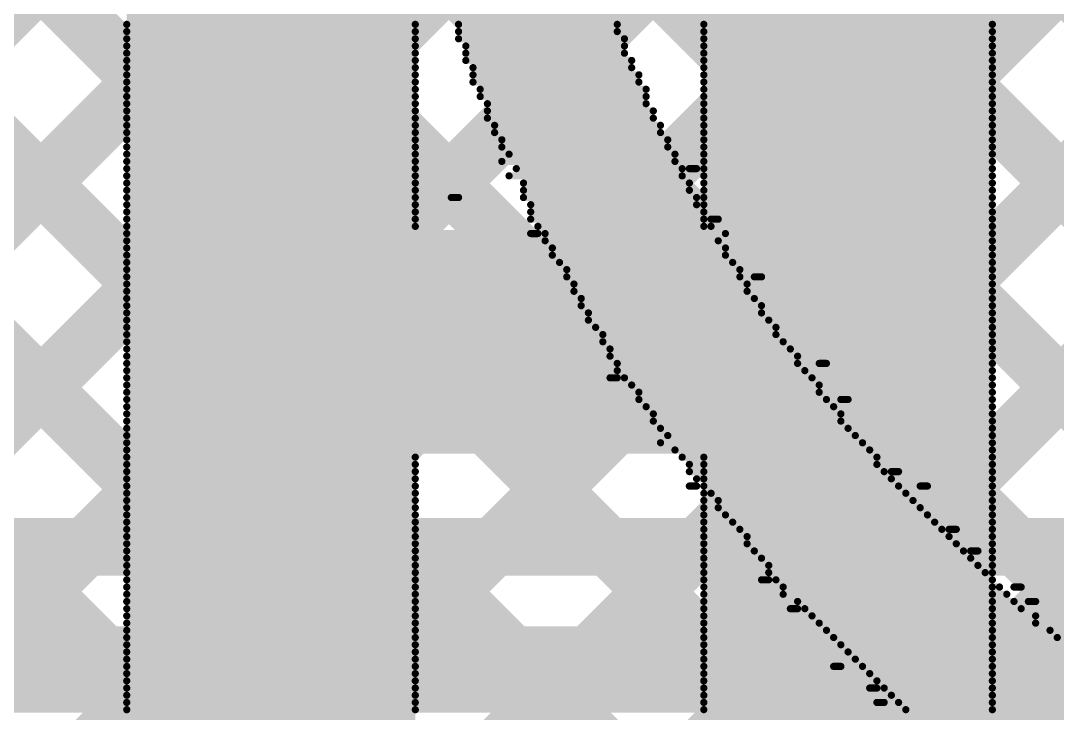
# Model space of a CAD drawing. Header units: millimetres. Extents: x 2.49 to 5.65, y 1.36 to 4.13.
# Drawn here: x 3.7873 to 3.931, y 3.3489 to 3.4449 of the extents above; entities that cross this region are included whole.
import ezdxf

# ---------------------------------------------------------------- set-up
doc = ezdxf.new("R2010")
doc.units = ezdxf.units.MM
doc.header["$MEASUREMENT"] = 0
for name, color, linetype in [('BottomLayer', 5, 'Continuous'), ('BottomOverlay', 54, 'Continuous'), ('TopLayer', 1, 'Continuous'), ('TopOverlay', 2, 'Continuous')]:
    doc.layers.add(name, color=color, linetype=linetype)

msp = doc.modelspace()

# ---------------------------------------------------------------- linework, layer by layer
at = {"layer": 'BottomLayer', "const_width": 0.008}
for points in [[(3.6545, 3.28681), (4.17219, 3.8045)], [(3.6545, 3.31509), (4.14391, 3.8045)], [(3.6545, 3.14538), (4.31362, 3.8045)], [(3.6545, 3.1171), (4.3419, 3.8045)], [(3.6545, 3.20195), (4.25705, 3.8045)], [(3.6545, 3.17367), (4.28533, 3.8045)], [(3.6545, 3.08882), (4.37018, 3.8045)], [(3.6545, 3.23024), (4.22876, 3.8045)], [(3.6545, 3.25852), (4.20048, 3.8045)], [(3.84671, 3.53548), (4.756, 2.6262)], [(3.83257, 3.52134), (4.756, 2.59791)], [(3.81843, 3.5072), (4.756, 2.56963)], [(3.80429, 3.49305), (4.756, 2.54134)], [(3.79015, 3.47891), (4.756, 2.51306)], [(3.776, 3.46477), (4.756, 2.48477)], [(3.76186, 3.45063), (4.756, 2.45649)], [(3.74772, 3.43649), (4.756, 2.42821)], [(3.73358, 3.42234), (4.756, 2.39992)]]:
    msp.add_lwpolyline(points, dxfattribs=at)
at = {"layer": 'BottomOverlay', "const_width": 0.001}
for points in [[(3.802, 3.44543), (3.842, 3.44543)], [(3.882, 3.44543), (3.922, 3.44543)], [(3.802, 3.44443), (3.842, 3.44443)], [(3.882, 3.44443), (3.922, 3.44443)], [(3.802, 3.44343), (3.842, 3.44343)], [(3.882, 3.44343), (3.922, 3.44343)], [(3.802, 3.44243), (3.842, 3.44243)], [(3.802, 3.44143), (3.842, 3.44143)], [(3.882, 3.44243), (3.922, 3.44243)], [(3.882, 3.44143), (3.922, 3.44143)], [(3.802, 3.44043), (3.842, 3.44043)], [(3.882, 3.44043), (3.922, 3.44043)], [(3.802, 3.43943), (3.842, 3.43943)], [(3.802, 3.43843), (3.842, 3.43843)], [(3.882, 3.43943), (3.922, 3.43943)], [(3.882, 3.43843), (3.922, 3.43843)], [(3.802, 3.43743), (3.842, 3.43743)], [(3.882, 3.43743), (3.922, 3.43743)], [(3.802, 3.43643), (3.842, 3.43643)], [(3.802, 3.43543), (3.842, 3.43543)], [(3.882, 3.43643), (3.922, 3.43643)], [(3.882, 3.43543), (3.922, 3.43543)], [(3.802, 3.43443), (3.842, 3.43443)], [(3.882, 3.43443), (3.922, 3.43443)], [(3.802, 3.43343), (3.842, 3.43343)], [(3.802, 3.43243), (3.842, 3.43243)], [(3.882, 3.43343), (3.922, 3.43343)], [(3.882, 3.43243), (3.922, 3.43243)], [(3.802, 3.43143), (3.842, 3.43143)], [(3.882, 3.43143), (3.922, 3.43143)], [(3.802, 3.43043), (3.842, 3.43043)], [(3.882, 3.43043), (3.922, 3.43043)], [(3.802, 3.42943), (3.842, 3.42943)], [(3.802, 3.42843), (3.842, 3.42843)], [(3.882, 3.42943), (3.922, 3.42943)], [(3.882, 3.42843), (3.922, 3.42843)], [(3.802, 3.42743), (3.842, 3.42743)], [(3.882, 3.42743), (3.922, 3.42743)], [(3.802, 3.42643), (3.842, 3.42643)], [(3.802, 3.42543), (3.842, 3.42543)], [(3.882, 3.42643), (3.922, 3.42643)], [(3.882, 3.42543), (3.922, 3.42543)], [(3.802, 3.42443), (3.842, 3.42443)], [(3.882, 3.42443), (3.922, 3.42443)], [(3.802, 3.42343), (3.842, 3.42343)], [(3.802, 3.42243), (3.842, 3.42243)], [(3.882, 3.42343), (3.922, 3.42343)], [(3.882, 3.42243), (3.922, 3.42243)], [(3.802, 3.42143), (3.842, 3.42143)], [(3.882, 3.42143), (3.922, 3.42143)], [(3.802, 3.42043), (3.842, 3.42043)], [(3.847, 3.42043), (3.848, 3.42043)], [(3.882, 3.42043), (3.922, 3.42043)], [(3.802, 3.41943), (3.842, 3.41943)], [(3.802, 3.41843), (3.842, 3.41843)], [(3.882, 3.41943), (3.922, 3.41943)], [(3.882, 3.41843), (3.922, 3.41843)], [(3.802, 3.41743), (3.842, 3.41743)], [(3.882, 3.41743), (3.922, 3.41743)], [(3.802, 3.41643), (3.842, 3.41643)], [(3.802, 3.41543), (3.922, 3.41543)], [(3.882, 3.41643), (3.922, 3.41643)], [(3.802, 3.41443), (3.922, 3.41443)], [(3.802, 3.41343), (3.922, 3.41343)], [(3.802, 3.41243), (3.922, 3.41243)], [(3.802, 3.41143), (3.922, 3.41143)], [(3.802, 3.41043), (3.922, 3.41043)], [(3.802, 3.40943), (3.922, 3.40943)], [(3.802, 3.40843), (3.922, 3.40843)], [(3.802, 3.40743), (3.922, 3.40743)], [(3.802, 3.40643), (3.922, 3.40643)], [(3.802, 3.40543), (3.922, 3.40543)], [(3.802, 3.40443), (3.922, 3.40443)], [(3.802, 3.40343), (3.922, 3.40343)], [(3.802, 3.40243), (3.922, 3.40243)], [(3.802, 3.40143), (3.922, 3.40143)], [(3.802, 3.40043), (3.922, 3.40043)], [(3.802, 3.39943), (3.922, 3.39943)], [(3.802, 3.39843), (3.922, 3.39843)], [(3.802, 3.39743), (3.922, 3.39743)], [(3.802, 3.39643), (3.922, 3.39643)], [(3.802, 3.39543), (3.922, 3.39543)], [(3.802, 3.39443), (3.922, 3.39443)], [(3.802, 3.39343), (3.922, 3.39343)], [(3.802, 3.39243), (3.922, 3.39243)], [(3.802, 3.39143), (3.922, 3.39143)], [(3.802, 3.39043), (3.922, 3.39043)], [(3.802, 3.38943), (3.922, 3.38943)], [(3.802, 3.38843), (3.922, 3.38843)], [(3.802, 3.38743), (3.922, 3.38743)], [(3.802, 3.38643), (3.922, 3.38643)], [(3.802, 3.38543), (3.922, 3.38543)], [(3.802, 3.38443), (3.842, 3.38443)], [(3.882, 3.38443), (3.922, 3.38443)], [(3.802, 3.38343), (3.842, 3.38343)], [(3.802, 3.38243), (3.842, 3.38243)], [(3.882, 3.38343), (3.922, 3.38343)], [(3.882, 3.38243), (3.922, 3.38243)], [(3.802, 3.38143), (3.842, 3.38143)], [(3.882, 3.38143), (3.922, 3.38143)], [(3.802, 3.38043), (3.842, 3.38043)], [(3.802, 3.37943), (3.842, 3.37943)], [(3.882, 3.38043), (3.922, 3.38043)], [(3.882, 3.37943), (3.922, 3.37943)], [(3.802, 3.37843), (3.842, 3.37843)], [(3.882, 3.37843), (3.922, 3.37843)], [(3.802, 3.37743), (3.842, 3.37743)], [(3.802, 3.37643), (3.842, 3.37643)], [(3.882, 3.37743), (3.922, 3.37743)], [(3.882, 3.37643), (3.922, 3.37643)], [(3.802, 3.37543), (3.842, 3.37543)], [(3.882, 3.37543), (3.922, 3.37543)], [(3.802, 3.37443), (3.842, 3.37443)], [(3.882, 3.37443), (3.922, 3.37443)], [(3.802, 3.37343), (3.842, 3.37343)], [(3.802, 3.37243), (3.842, 3.37243)], [(3.882, 3.37343), (3.922, 3.37343)], [(3.882, 3.37243), (3.922, 3.37243)], [(3.802, 3.37143), (3.842, 3.37143)], [(3.882, 3.37143), (3.922, 3.37143)], [(3.802, 3.37043), (3.842, 3.37043)], [(3.802, 3.36943), (3.842, 3.36943)], [(3.882, 3.37043), (3.922, 3.37043)], [(3.882, 3.36943), (3.922, 3.36943)], [(3.802, 3.36843), (3.842, 3.36843)], [(3.882, 3.36843), (3.922, 3.36843)], [(3.802, 3.36743), (3.842, 3.36743)], [(3.802, 3.36643), (3.842, 3.36643)], [(3.882, 3.36743), (3.922, 3.36743)], [(3.882, 3.36643), (3.922, 3.36643)], [(3.802, 3.36543), (3.842, 3.36543)], [(3.882, 3.36543), (3.922, 3.36543)], [(3.802, 3.36443), (3.842, 3.36443)], [(3.882, 3.36443), (3.922, 3.36443)], [(3.802, 3.36343), (3.842, 3.36343)], [(3.802, 3.36243), (3.842, 3.36243)], [(3.882, 3.36343), (3.922, 3.36343)], [(3.882, 3.36243), (3.922, 3.36243)], [(3.802, 3.36143), (3.842, 3.36143)], [(3.882, 3.36143), (3.922, 3.36143)], [(3.802, 3.36043), (3.842, 3.36043)], [(3.802, 3.35943), (3.842, 3.35943)], [(3.882, 3.36043), (3.922, 3.36043)], [(3.882, 3.35943), (3.922, 3.35943)], [(3.802, 3.35843), (3.842, 3.35843)], [(3.882, 3.35843), (3.922, 3.35843)], [(3.802, 3.35743), (3.842, 3.35743)], [(3.802, 3.35643), (3.842, 3.35643)], [(3.882, 3.35743), (3.922, 3.35743)], [(3.882, 3.35643), (3.922, 3.35643)], [(3.802, 3.35543), (3.842, 3.35543)], [(3.882, 3.35543), (3.922, 3.35543)], [(3.802, 3.35443), (3.842, 3.35443)], [(3.802, 3.35343), (3.842, 3.35343)], [(3.882, 3.35443), (3.922, 3.35443)], [(3.882, 3.35343), (3.922, 3.35343)], [(3.802, 3.35243), (3.842, 3.35243)], [(3.882, 3.35243), (3.922, 3.35243)], [(3.802, 3.35143), (3.842, 3.35143)], [(3.882, 3.35143), (3.922, 3.35143)], [(3.802, 3.35043), (3.842, 3.35043)], [(3.802, 3.34943), (3.842, 3.34943)], [(3.882, 3.35043), (3.922, 3.35043)], [(3.882, 3.34943), (3.922, 3.34943)], [(3.802, 3.34843), (3.842, 3.34843)], [(3.882, 3.34843), (3.922, 3.34843)]]:
    msp.add_lwpolyline(points, dxfattribs=at)
at = {"layer": 'BottomOverlay', "const_width": 0.0005}
for points in [[(3.80175, 3.44443, 1), (3.80225, 3.44443, 1)], [(3.84175, 3.44443, 1), (3.84225, 3.44443, 1)], [(3.88175, 3.44443, 1), (3.88225, 3.44443, 1)], [(3.92175, 3.44443, 1), (3.92225, 3.44443, 1)], [(3.80175, 3.44343, 1), (3.80225, 3.44343, 1)], [(3.84175, 3.44343, 1), (3.84225, 3.44343, 1)], [(3.88175, 3.44343, 1), (3.88225, 3.44343, 1)], [(3.92175, 3.44343, 1), (3.92225, 3.44343, 1)], [(3.80175, 3.44243, 1), (3.80225, 3.44243, 1)], [(3.80175, 3.44143, 1), (3.80225, 3.44143, 1)], [(3.84175, 3.44243, 1), (3.84225, 3.44243, 1)], [(3.84175, 3.44143, 1), (3.84225, 3.44143, 1)], [(3.88175, 3.44243, 1), (3.88225, 3.44243, 1)], [(3.88175, 3.44143, 1), (3.88225, 3.44143, 1)], [(3.92175, 3.44243, 1), (3.92225, 3.44243, 1)], [(3.92175, 3.44143, 1), (3.92225, 3.44143, 1)], [(3.80175, 3.44043, 1), (3.80225, 3.44043, 1)], [(3.84175, 3.44043, 1), (3.84225, 3.44043, 1)], [(3.88175, 3.44043, 1), (3.88225, 3.44043, 1)], [(3.92175, 3.44043, 1), (3.92225, 3.44043, 1)], [(3.80175, 3.43943, 1), (3.80225, 3.43943, 1)], [(3.80175, 3.43843, 1), (3.80225, 3.43843, 1)], [(3.84175, 3.43943, 1), (3.84225, 3.43943, 1)], [(3.84175, 3.43843, 1), (3.84225, 3.43843, 1)], [(3.88175, 3.43943, 1), (3.88225, 3.43943, 1)], [(3.88175, 3.43843, 1), (3.88225, 3.43843, 1)], [(3.92175, 3.43943, 1), (3.92225, 3.43943, 1)], [(3.92175, 3.43843, 1), (3.92225, 3.43843, 1)], [(3.80175, 3.43743, 1), (3.80225, 3.43743, 1)], [(3.84175, 3.43743, 1), (3.84225, 3.43743, 1)], [(3.88175, 3.43743, 1), (3.88225, 3.43743, 1)], [(3.92175, 3.43743, 1), (3.92225, 3.43743, 1)], [(3.80175, 3.43643, 1), (3.80225, 3.43643, 1)], [(3.80175, 3.43543, 1), (3.80225, 3.43543, 1)], [(3.84175, 3.43643, 1), (3.84225, 3.43643, 1)], [(3.84175, 3.43543, 1), (3.84225, 3.43543, 1)], [(3.88175, 3.43643, 1), (3.88225, 3.43643, 1)], [(3.88175, 3.43543, 1), (3.88225, 3.43543, 1)], [(3.92175, 3.43643, 1), (3.92225, 3.43643, 1)], [(3.92175, 3.43543, 1), (3.92225, 3.43543, 1)], [(3.80175, 3.43443, 1), (3.80225, 3.43443, 1)], [(3.84175, 3.43443, 1), (3.84225, 3.43443, 1)], [(3.88175, 3.43443, 1), (3.88225, 3.43443, 1)], [(3.92175, 3.43443, 1), (3.92225, 3.43443, 1)], [(3.80175, 3.43343, 1), (3.80225, 3.43343, 1)], [(3.80175, 3.43243, 1), (3.80225, 3.43243, 1)], [(3.84175, 3.43343, 1), (3.84225, 3.43343, 1)], [(3.84175, 3.43243, 1), (3.84225, 3.43243, 1)], [(3.88175, 3.43343, 1), (3.88225, 3.43343, 1)], [(3.88175, 3.43243, 1), (3.88225, 3.43243, 1)], [(3.92175, 3.43343, 1), (3.92225, 3.43343, 1)], [(3.92175, 3.43243, 1), (3.92225, 3.43243, 1)], [(3.80175, 3.43143, 1), (3.80225, 3.43143, 1)], [(3.84175, 3.43143, 1), (3.84225, 3.43143, 1)], [(3.88175, 3.43143, 1), (3.88225, 3.43143, 1)], [(3.92175, 3.43143, 1), (3.92225, 3.43143, 1)], [(3.80175, 3.43043, 1), (3.80225, 3.43043, 1)], [(3.84175, 3.43043, 1), (3.84225, 3.43043, 1)], [(3.88175, 3.43043, 1), (3.88225, 3.43043, 1)], [(3.92175, 3.43043, 1), (3.92225, 3.43043, 1)], [(3.80175, 3.42943, 1), (3.80225, 3.42943, 1)], [(3.80175, 3.42843, 1), (3.80225, 3.42843, 1)], [(3.84175, 3.42943, 1), (3.84225, 3.42943, 1)], [(3.84175, 3.42843, 1), (3.84225, 3.42843, 1)], [(3.88175, 3.42943, 1), (3.88225, 3.42943, 1)], [(3.88175, 3.42843, 1), (3.88225, 3.42843, 1)], [(3.92175, 3.42943, 1), (3.92225, 3.42943, 1)], [(3.92175, 3.42843, 1), (3.92225, 3.42843, 1)], [(3.80175, 3.42743, 1), (3.80225, 3.42743, 1)], [(3.84175, 3.42743, 1), (3.84225, 3.42743, 1)], [(3.88175, 3.42743, 1), (3.88225, 3.42743, 1)], [(3.92175, 3.42743, 1), (3.92225, 3.42743, 1)], [(3.80175, 3.42643, 1), (3.80225, 3.42643, 1)], [(3.80175, 3.42543, 1), (3.80225, 3.42543, 1)], [(3.84175, 3.42643, 1), (3.84225, 3.42643, 1)], [(3.84175, 3.42543, 1), (3.84225, 3.42543, 1)], [(3.88175, 3.42643, 1), (3.88225, 3.42643, 1)], [(3.88175, 3.42543, 1), (3.88225, 3.42543, 1)], [(3.92175, 3.42643, 1), (3.92225, 3.42643, 1)], [(3.92175, 3.42543, 1), (3.92225, 3.42543, 1)], [(3.80175, 3.42443, 1), (3.80225, 3.42443, 1)], [(3.84175, 3.42443, 1), (3.84225, 3.42443, 1)], [(3.88175, 3.42443, 1), (3.88225, 3.42443, 1)], [(3.92175, 3.42443, 1), (3.92225, 3.42443, 1)], [(3.80175, 3.42343, 1), (3.80225, 3.42343, 1)], [(3.80175, 3.42243, 1), (3.80225, 3.42243, 1)], [(3.84175, 3.42343, 1), (3.84225, 3.42343, 1)], [(3.84175, 3.42243, 1), (3.84225, 3.42243, 1)], [(3.88175, 3.42343, 1), (3.88225, 3.42343, 1)], [(3.88175, 3.42243, 1), (3.88225, 3.42243, 1)], [(3.92175, 3.42343, 1), (3.92225, 3.42343, 1)], [(3.92175, 3.42243, 1), (3.92225, 3.42243, 1)], [(3.80175, 3.42143, 1), (3.80225, 3.42143, 1)], [(3.84175, 3.42143, 1), (3.84225, 3.42143, 1)], [(3.88175, 3.42143, 1), (3.88225, 3.42143, 1)], [(3.92175, 3.42143, 1), (3.92225, 3.42143, 1)], [(3.80175, 3.42043, 1), (3.80225, 3.42043, 1)], [(3.84175, 3.42043, 1), (3.84225, 3.42043, 1)], [(3.84675, 3.42043, 1), (3.84725, 3.42043, 1)], [(3.84775, 3.42043, 1), (3.84825, 3.42043, 1)], [(3.88175, 3.42043, 1), (3.88225, 3.42043, 1)], [(3.92175, 3.42043, 1), (3.92225, 3.42043, 1)], [(3.80175, 3.41943, 1), (3.80225, 3.41943, 1)], [(3.80175, 3.41843, 1), (3.80225, 3.41843, 1)], [(3.84175, 3.41943, 1), (3.84225, 3.41943, 1)], [(3.84175, 3.41843, 1), (3.84225, 3.41843, 1)], [(3.88175, 3.41943, 1), (3.88225, 3.41943, 1)], [(3.88175, 3.41843, 1), (3.88225, 3.41843, 1)], [(3.92175, 3.41943, 1), (3.92225, 3.41943, 1)], [(3.92175, 3.41843, 1), (3.92225, 3.41843, 1)], [(3.80175, 3.41743, 1), (3.80225, 3.41743, 1)], [(3.84175, 3.41743, 1), (3.84225, 3.41743, 1)], [(3.88175, 3.41743, 1), (3.88225, 3.41743, 1)], [(3.92175, 3.41743, 1), (3.92225, 3.41743, 1)], [(3.80175, 3.41643, 1), (3.80225, 3.41643, 1)], [(3.80175, 3.41543, 1), (3.80225, 3.41543, 1)], [(3.84175, 3.41643, 1), (3.84225, 3.41643, 1)], [(3.88175, 3.41643, 1), (3.88225, 3.41643, 1)], [(3.92175, 3.41643, 1), (3.92225, 3.41643, 1)], [(3.92175, 3.41543, 1), (3.92225, 3.41543, 1)], [(3.80175, 3.41443, 1), (3.80225, 3.41443, 1)], [(3.92175, 3.41443, 1), (3.92225, 3.41443, 1)], [(3.80175, 3.41343, 1), (3.80225, 3.41343, 1)], [(3.80175, 3.41243, 1), (3.80225, 3.41243, 1)], [(3.92175, 3.41343, 1), (3.92225, 3.41343, 1)], [(3.92175, 3.41243, 1), (3.92225, 3.41243, 1)], [(3.80175, 3.41143, 1), (3.80225, 3.41143, 1)], [(3.92175, 3.41143, 1), (3.92225, 3.41143, 1)], [(3.80175, 3.41043, 1), (3.80225, 3.41043, 1)], [(3.80175, 3.40943, 1), (3.80225, 3.40943, 1)], [(3.92175, 3.41043, 1), (3.92225, 3.41043, 1)], [(3.92175, 3.40943, 1), (3.92225, 3.40943, 1)], [(3.80175, 3.40843, 1), (3.80225, 3.40843, 1)], [(3.92175, 3.40843, 1), (3.92225, 3.40843, 1)], [(3.80175, 3.40743, 1), (3.80225, 3.40743, 1)], [(3.92175, 3.40743, 1), (3.92225, 3.40743, 1)], [(3.80175, 3.40643, 1), (3.80225, 3.40643, 1)], [(3.80175, 3.40543, 1), (3.80225, 3.40543, 1)], [(3.92175, 3.40643, 1), (3.92225, 3.40643, 1)], [(3.92175, 3.40543, 1), (3.92225, 3.40543, 1)], [(3.80175, 3.40443, 1), (3.80225, 3.40443, 1)], [(3.92175, 3.40443, 1), (3.92225, 3.40443, 1)], [(3.80175, 3.40343, 1), (3.80225, 3.40343, 1)], [(3.80175, 3.40243, 1), (3.80225, 3.40243, 1)], [(3.92175, 3.40343, 1), (3.92225, 3.40343, 1)], [(3.92175, 3.40243, 1), (3.92225, 3.40243, 1)], [(3.80175, 3.40143, 1), (3.80225, 3.40143, 1)], [(3.92175, 3.40143, 1), (3.92225, 3.40143, 1)], [(3.80175, 3.40043, 1), (3.80225, 3.40043, 1)], [(3.80175, 3.39943, 1), (3.80225, 3.39943, 1)], [(3.92175, 3.40043, 1), (3.92225, 3.40043, 1)], [(3.92175, 3.39943, 1), (3.92225, 3.39943, 1)], [(3.80175, 3.39843, 1), (3.80225, 3.39843, 1)], [(3.92175, 3.39843, 1), (3.92225, 3.39843, 1)], [(3.80175, 3.39743, 1), (3.80225, 3.39743, 1)], [(3.92175, 3.39743, 1), (3.92225, 3.39743, 1)], [(3.80175, 3.39643, 1), (3.80225, 3.39643, 1)], [(3.80175, 3.39543, 1), (3.80225, 3.39543, 1)], [(3.92175, 3.39643, 1), (3.92225, 3.39643, 1)], [(3.92175, 3.39543, 1), (3.92225, 3.39543, 1)], [(3.80175, 3.39443, 1), (3.80225, 3.39443, 1)], [(3.92175, 3.39443, 1), (3.92225, 3.39443, 1)], [(3.80175, 3.39343, 1), (3.80225, 3.39343, 1)], [(3.80175, 3.39243, 1), (3.80225, 3.39243, 1)], [(3.92175, 3.39343, 1), (3.92225, 3.39343, 1)], [(3.92175, 3.39243, 1), (3.92225, 3.39243, 1)], [(3.80175, 3.39143, 1), (3.80225, 3.39143, 1)], [(3.92175, 3.39143, 1), (3.92225, 3.39143, 1)], [(3.80175, 3.39043, 1), (3.80225, 3.39043, 1)], [(3.80175, 3.38943, 1), (3.80225, 3.38943, 1)], [(3.92175, 3.39043, 1), (3.92225, 3.39043, 1)], [(3.92175, 3.38943, 1), (3.92225, 3.38943, 1)], [(3.80175, 3.38843, 1), (3.80225, 3.38843, 1)], [(3.92175, 3.38843, 1), (3.92225, 3.38843, 1)], [(3.80175, 3.38743, 1), (3.80225, 3.38743, 1)], [(3.92175, 3.38743, 1), (3.92225, 3.38743, 1)], [(3.80175, 3.38643, 1), (3.80225, 3.38643, 1)], [(3.80175, 3.38543, 1), (3.80225, 3.38543, 1)], [(3.92175, 3.38643, 1), (3.92225, 3.38643, 1)], [(3.92175, 3.38543, 1), (3.92225, 3.38543, 1)], [(3.80175, 3.38443, 1), (3.80225, 3.38443, 1)], [(3.84175, 3.38443, 1), (3.84225, 3.38443, 1)], [(3.88175, 3.38443, 1), (3.88225, 3.38443, 1)], [(3.92175, 3.38443, 1), (3.92225, 3.38443, 1)], [(3.80175, 3.38343, 1), (3.80225, 3.38343, 1)], [(3.80175, 3.38243, 1), (3.80225, 3.38243, 1)], [(3.84175, 3.38343, 1), (3.84225, 3.38343, 1)], [(3.84175, 3.38243, 1), (3.84225, 3.38243, 1)], [(3.88175, 3.38343, 1), (3.88225, 3.38343, 1)], [(3.88175, 3.38243, 1), (3.88225, 3.38243, 1)], [(3.92175, 3.38343, 1), (3.92225, 3.38343, 1)], [(3.92175, 3.38243, 1), (3.92225, 3.38243, 1)], [(3.80175, 3.38143, 1), (3.80225, 3.38143, 1)], [(3.84175, 3.38143, 1), (3.84225, 3.38143, 1)], [(3.88175, 3.38143, 1), (3.88225, 3.38143, 1)], [(3.92175, 3.38143, 1), (3.92225, 3.38143, 1)], [(3.80175, 3.38043, 1), (3.80225, 3.38043, 1)], [(3.80175, 3.37943, 1), (3.80225, 3.37943, 1)], [(3.84175, 3.38043, 1), (3.84225, 3.38043, 1)], [(3.84175, 3.37943, 1), (3.84225, 3.37943, 1)], [(3.88175, 3.38043, 1), (3.88225, 3.38043, 1)], [(3.88175, 3.37943, 1), (3.88225, 3.37943, 1)], [(3.92175, 3.38043, 1), (3.92225, 3.38043, 1)], [(3.92175, 3.37943, 1), (3.92225, 3.37943, 1)], [(3.80175, 3.37843, 1), (3.80225, 3.37843, 1)], [(3.84175, 3.37843, 1), (3.84225, 3.37843, 1)], [(3.88175, 3.37843, 1), (3.88225, 3.37843, 1)], [(3.92175, 3.37843, 1), (3.92225, 3.37843, 1)], [(3.80175, 3.37743, 1), (3.80225, 3.37743, 1)], [(3.80175, 3.37643, 1), (3.80225, 3.37643, 1)], [(3.84175, 3.37743, 1), (3.84225, 3.37743, 1)], [(3.84175, 3.37643, 1), (3.84225, 3.37643, 1)], [(3.88175, 3.37743, 1), (3.88225, 3.37743, 1)], [(3.88175, 3.37643, 1), (3.88225, 3.37643, 1)], [(3.92175, 3.37743, 1), (3.92225, 3.37743, 1)], [(3.92175, 3.37643, 1), (3.92225, 3.37643, 1)], [(3.80175, 3.37543, 1), (3.80225, 3.37543, 1)], [(3.84175, 3.37543, 1), (3.84225, 3.37543, 1)], [(3.88175, 3.37543, 1), (3.88225, 3.37543, 1)], [(3.92175, 3.37543, 1), (3.92225, 3.37543, 1)], [(3.80175, 3.37443, 1), (3.80225, 3.37443, 1)], [(3.84175, 3.37443, 1), (3.84225, 3.37443, 1)], [(3.88175, 3.37443, 1), (3.88225, 3.37443, 1)], [(3.92175, 3.37443, 1), (3.92225, 3.37443, 1)], [(3.80175, 3.37343, 1), (3.80225, 3.37343, 1)], [(3.80175, 3.37243, 1), (3.80225, 3.37243, 1)], [(3.84175, 3.37343, 1), (3.84225, 3.37343, 1)], [(3.84175, 3.37243, 1), (3.84225, 3.37243, 1)], [(3.88175, 3.37343, 1), (3.88225, 3.37343, 1)], [(3.88175, 3.37243, 1), (3.88225, 3.37243, 1)], [(3.92175, 3.37343, 1), (3.92225, 3.37343, 1)], [(3.92175, 3.37243, 1), (3.92225, 3.37243, 1)], [(3.80175, 3.37143, 1), (3.80225, 3.37143, 1)], [(3.84175, 3.37143, 1), (3.84225, 3.37143, 1)], [(3.88175, 3.37143, 1), (3.88225, 3.37143, 1)], [(3.92175, 3.37143, 1), (3.92225, 3.37143, 1)], [(3.80175, 3.37043, 1), (3.80225, 3.37043, 1)], [(3.80175, 3.36943, 1), (3.80225, 3.36943, 1)], [(3.84175, 3.37043, 1), (3.84225, 3.37043, 1)], [(3.84175, 3.36943, 1), (3.84225, 3.36943, 1)], [(3.88175, 3.37043, 1), (3.88225, 3.37043, 1)], [(3.88175, 3.36943, 1), (3.88225, 3.36943, 1)], [(3.92175, 3.37043, 1), (3.92225, 3.37043, 1)], [(3.92175, 3.36943, 1), (3.92225, 3.36943, 1)], [(3.80175, 3.36843, 1), (3.80225, 3.36843, 1)], [(3.84175, 3.36843, 1), (3.84225, 3.36843, 1)], [(3.88175, 3.36843, 1), (3.88225, 3.36843, 1)], [(3.92175, 3.36843, 1), (3.92225, 3.36843, 1)], [(3.80175, 3.36743, 1), (3.80225, 3.36743, 1)], [(3.80175, 3.36643, 1), (3.80225, 3.36643, 1)], [(3.84175, 3.36743, 1), (3.84225, 3.36743, 1)], [(3.84175, 3.36643, 1), (3.84225, 3.36643, 1)], [(3.88175, 3.36743, 1), (3.88225, 3.36743, 1)], [(3.88175, 3.36643, 1), (3.88225, 3.36643, 1)], [(3.92175, 3.36743, 1), (3.92225, 3.36743, 1)], [(3.92175, 3.36643, 1), (3.92225, 3.36643, 1)], [(3.80175, 3.36543, 1), (3.80225, 3.36543, 1)], [(3.84175, 3.36543, 1), (3.84225, 3.36543, 1)], [(3.88175, 3.36543, 1), (3.88225, 3.36543, 1)], [(3.92175, 3.36543, 1), (3.92225, 3.36543, 1)], [(3.80175, 3.36443, 1), (3.80225, 3.36443, 1)], [(3.84175, 3.36443, 1), (3.84225, 3.36443, 1)], [(3.88175, 3.36443, 1), (3.88225, 3.36443, 1)], [(3.92175, 3.36443, 1), (3.92225, 3.36443, 1)], [(3.80175, 3.36343, 1), (3.80225, 3.36343, 1)], [(3.80175, 3.36243, 1), (3.80225, 3.36243, 1)], [(3.84175, 3.36343, 1), (3.84225, 3.36343, 1)], [(3.84175, 3.36243, 1), (3.84225, 3.36243, 1)], [(3.88175, 3.36343, 1), (3.88225, 3.36343, 1)], [(3.88175, 3.36243, 1), (3.88225, 3.36243, 1)], [(3.92175, 3.36343, 1), (3.92225, 3.36343, 1)], [(3.92175, 3.36243, 1), (3.92225, 3.36243, 1)], [(3.80175, 3.36143, 1), (3.80225, 3.36143, 1)], [(3.84175, 3.36143, 1), (3.84225, 3.36143, 1)], [(3.88175, 3.36143, 1), (3.88225, 3.36143, 1)], [(3.92175, 3.36143, 1), (3.92225, 3.36143, 1)], [(3.80175, 3.36043, 1), (3.80225, 3.36043, 1)], [(3.80175, 3.35943, 1), (3.80225, 3.35943, 1)], [(3.84175, 3.36043, 1), (3.84225, 3.36043, 1)], [(3.84175, 3.35943, 1), (3.84225, 3.35943, 1)], [(3.88175, 3.36043, 1), (3.88225, 3.36043, 1)], [(3.88175, 3.35943, 1), (3.88225, 3.35943, 1)], [(3.92175, 3.36043, 1), (3.92225, 3.36043, 1)], [(3.92175, 3.35943, 1), (3.92225, 3.35943, 1)], [(3.80175, 3.35843, 1), (3.80225, 3.35843, 1)], [(3.84175, 3.35843, 1), (3.84225, 3.35843, 1)], [(3.88175, 3.35843, 1), (3.88225, 3.35843, 1)], [(3.92175, 3.35843, 1), (3.92225, 3.35843, 1)], [(3.80175, 3.35743, 1), (3.80225, 3.35743, 1)], [(3.80175, 3.35643, 1), (3.80225, 3.35643, 1)], [(3.84175, 3.35743, 1), (3.84225, 3.35743, 1)], [(3.84175, 3.35643, 1), (3.84225, 3.35643, 1)], [(3.88175, 3.35743, 1), (3.88225, 3.35743, 1)], [(3.88175, 3.35643, 1), (3.88225, 3.35643, 1)], [(3.92175, 3.35743, 1), (3.92225, 3.35743, 1)], [(3.92175, 3.35643, 1), (3.92225, 3.35643, 1)], [(3.80175, 3.35543, 1), (3.80225, 3.35543, 1)], [(3.84175, 3.35543, 1), (3.84225, 3.35543, 1)], [(3.88175, 3.35543, 1), (3.88225, 3.35543, 1)], [(3.92175, 3.35543, 1), (3.92225, 3.35543, 1)], [(3.80175, 3.35443, 1), (3.80225, 3.35443, 1)], [(3.80175, 3.35343, 1), (3.80225, 3.35343, 1)], [(3.84175, 3.35443, 1), (3.84225, 3.35443, 1)], [(3.84175, 3.35343, 1), (3.84225, 3.35343, 1)], [(3.88175, 3.35443, 1), (3.88225, 3.35443, 1)], [(3.88175, 3.35343, 1), (3.88225, 3.35343, 1)], [(3.92175, 3.35443, 1), (3.92225, 3.35443, 1)], [(3.92175, 3.35343, 1), (3.92225, 3.35343, 1)], [(3.80175, 3.35243, 1), (3.80225, 3.35243, 1)], [(3.84175, 3.35243, 1), (3.84225, 3.35243, 1)], [(3.88175, 3.35243, 1), (3.88225, 3.35243, 1)], [(3.92175, 3.35243, 1), (3.92225, 3.35243, 1)], [(3.80175, 3.35143, 1), (3.80225, 3.35143, 1)], [(3.84175, 3.35143, 1), (3.84225, 3.35143, 1)], [(3.88175, 3.35143, 1), (3.88225, 3.35143, 1)], [(3.92175, 3.35143, 1), (3.92225, 3.35143, 1)], [(3.80175, 3.35043, 1), (3.80225, 3.35043, 1)], [(3.80175, 3.34943, 1), (3.80225, 3.34943, 1)], [(3.84175, 3.35043, 1), (3.84225, 3.35043, 1)], [(3.84175, 3.34943, 1), (3.84225, 3.34943, 1)], [(3.88175, 3.35043, 1), (3.88225, 3.35043, 1)], [(3.88175, 3.34943, 1), (3.88225, 3.34943, 1)], [(3.92175, 3.35043, 1), (3.92225, 3.35043, 1)], [(3.92175, 3.34943, 1), (3.92225, 3.34943, 1)]]:
    msp.add_lwpolyline(points, format="xyb", close=True, dxfattribs=at)
at = {"layer": 'TopLayer'}
for points, const_width in [([(3.66942, 3.4865), (3.78392, 3.372)], 0.008), ([(3.6977, 3.4865), (3.81221, 3.372)], 0.008), ([(3.71141, 3.372), (3.82591, 3.4865)], 0.008), ([(3.72599, 3.4865), (3.84049, 3.372)], 0.008), ([(3.73969, 3.372), (3.8542, 3.4865)], 0.008), ([(3.75427, 3.4865), (3.86877, 3.372)], 0.008), ([(3.76798, 3.372), (3.88248, 3.4865)], 0.008), ([(3.78255, 3.4865), (3.89706, 3.372)], 0.008), ([(3.79626, 3.372), (3.91077, 3.4865)], 0.008), ([(3.81084, 3.4865), (3.92534, 3.372)], 0.008), ([(3.82455, 3.372), (3.93905, 3.4865)], 0.008), ([(3.83912, 3.4865), (3.95363, 3.372)], 0.008), ([(3.85283, 3.372), (3.96734, 3.4865)], 0.008), ([(3.86741, 3.4865), (3.98191, 3.372)], 0.008), ([(3.88112, 3.372), (3.99562, 3.4865)], 0.008), ([(3.89569, 3.4865), (4.0102, 3.372)], 0.008), ([(3.9094, 3.372), (4.0239, 3.4865)], 0.008), ([(3.62303, 3.372), (4.404, 3.372)], 0.008), ([(3.33, 3.355), (4.404, 3.355)], 0.012)]:
    msp.add_lwpolyline(points, dxfattribs=dict(at, const_width=const_width))
at = {"layer": 'TopLayer', "const_width": 0.004}
for points in [[(3.78192, 3.372, 1), (3.78592, 3.372, 1)], [(3.79426, 3.372, 1), (3.79826, 3.372, 1)], [(3.8102, 3.372, 1), (3.8142, 3.372, 1)], [(3.82255, 3.372, 1), (3.82655, 3.372, 1)], [(3.83849, 3.372, 1), (3.84249, 3.372, 1)], [(3.85083, 3.372, 1), (3.85483, 3.372, 1)], [(3.86677, 3.372, 1), (3.87077, 3.372, 1)], [(3.87912, 3.372, 1), (3.88312, 3.372, 1)], [(3.89506, 3.372, 1), (3.89906, 3.372, 1)], [(3.9074, 3.372, 1), (3.9114, 3.372, 1)], [(3.92334, 3.372, 1), (3.92734, 3.372, 1)]]:
    msp.add_lwpolyline(points, format="xyb", close=True, dxfattribs=at)
at = {"layer": 'TopOverlay', "const_width": 0.001}
for points in [[(3.847, 3.44543), (3.869, 3.44543)], [(3.848, 3.44443), (3.87, 3.44443)], [(3.848, 3.44343), (3.87, 3.44343)], [(3.848, 3.44243), (3.871, 3.44243)], [(3.849, 3.44143), (3.871, 3.44143)], [(3.849, 3.44043), (3.871, 3.44043)], [(3.849, 3.43943), (3.872, 3.43943)], [(3.85, 3.43843), (3.872, 3.43843)], [(3.85, 3.43743), (3.873, 3.43743)], [(3.85, 3.43643), (3.873, 3.43643)], [(3.851, 3.43543), (3.874, 3.43543)], [(3.851, 3.43443), (3.874, 3.43443)], [(3.852, 3.43343), (3.874, 3.43343)], [(3.852, 3.43243), (3.875, 3.43243)], [(3.852, 3.43143), (3.875, 3.43143)], [(3.853, 3.43043), (3.876, 3.43043)], [(3.853, 3.42943), (3.876, 3.42943)], [(3.854, 3.42843), (3.877, 3.42843)], [(3.854, 3.42743), (3.877, 3.42743)], [(3.854, 3.42543), (3.878, 3.42543)], [(3.855, 3.42643), (3.878, 3.42643)], [(3.856, 3.42443), (3.879, 3.42443)], [(3.88, 3.42443), (3.881, 3.42443)], [(3.855, 3.42343), (3.879, 3.42343)], [(3.857, 3.42243), (3.88, 3.42243)], [(3.857, 3.42143), (3.88, 3.42143)], [(3.857, 3.42043), (3.881, 3.42043)], [(3.858, 3.41943), (3.881, 3.41943)], [(3.858, 3.41843), (3.882, 3.41843)], [(3.858, 3.41743), (3.882, 3.41743)], [(3.883, 3.41743), (3.884, 3.41743)], [(3.858, 3.41543), (3.859, 3.41543)], [(3.859, 3.41643), (3.883, 3.41643)], [(3.86, 3.41543), (3.885, 3.41543)], [(3.86, 3.41443), (3.884, 3.41443)], [(3.861, 3.41343), (3.885, 3.41343)], [(3.861, 3.41243), (3.885, 3.41243)], [(3.862, 3.41143), (3.886, 3.41143)], [(3.863, 3.41043), (3.887, 3.41043)], [(3.863, 3.40943), (3.887, 3.40943)], [(3.889, 3.40943), (3.89, 3.40943)], [(3.864, 3.40843), (3.888, 3.40843)], [(3.864, 3.40743), (3.888, 3.40743)], [(3.865, 3.40643), (3.889, 3.40643)], [(3.865, 3.40543), (3.89, 3.40543)], [(3.866, 3.40443), (3.89, 3.40443)], [(3.866, 3.40343), (3.891, 3.40343)], [(3.867, 3.40243), (3.892, 3.40243)], [(3.868, 3.40143), (3.892, 3.40143)], [(3.868, 3.40043), (3.893, 3.40043)], [(3.869, 3.39943), (3.894, 3.39943)], [(3.869, 3.39843), (3.895, 3.39843)], [(3.87, 3.39743), (3.895, 3.39743)], [(3.898, 3.39743), (3.899, 3.39743)], [(3.869, 3.39543), (3.87, 3.39543)], [(3.87, 3.39643), (3.896, 3.39643)], [(3.871, 3.39543), (3.897, 3.39543)], [(3.872, 3.39443), (3.898, 3.39443)], [(3.873, 3.39343), (3.898, 3.39343)], [(3.873, 3.39243), (3.899, 3.39243)], [(3.901, 3.39243), (3.902, 3.39243)], [(3.874, 3.39143), (3.9, 3.39143)], [(3.875, 3.39043), (3.901, 3.39043)], [(3.875, 3.38943), (3.901, 3.38943)], [(3.876, 3.38843), (3.902, 3.38843)], [(3.877, 3.38743), (3.903, 3.38743)], [(3.876, 3.38643), (3.904, 3.38643)], [(3.878, 3.38543), (3.905, 3.38543)], [(3.879, 3.38443), (3.906, 3.38443)], [(3.88, 3.38343), (3.906, 3.38343)], [(3.88, 3.38243), (3.907, 3.38243)], [(3.908, 3.38243), (3.909, 3.38243)], [(3.881, 3.38143), (3.908, 3.38143)], [(3.88, 3.38043), (3.881, 3.38043)], [(3.882, 3.38043), (3.909, 3.38043)], [(3.883, 3.37943), (3.91, 3.37943)], [(3.912, 3.38043), (3.913, 3.38043)], [(3.884, 3.37843), (3.911, 3.37843)], [(3.884, 3.37743), (3.912, 3.37743)], [(3.885, 3.37643), (3.913, 3.37643)], [(3.886, 3.37543), (3.914, 3.37543)], [(3.887, 3.37443), (3.915, 3.37443)], [(3.916, 3.37443), (3.917, 3.37443)], [(3.888, 3.37343), (3.916, 3.37343)], [(3.888, 3.37243), (3.917, 3.37243)], [(3.889, 3.37143), (3.918, 3.37143)], [(3.919, 3.37143), (3.92, 3.37143)], [(3.89, 3.37043), (3.919, 3.37043)], [(3.891, 3.36943), (3.92, 3.36943)], [(3.891, 3.36843), (3.921, 3.36843)], [(3.89, 3.36743), (3.891, 3.36743)], [(3.892, 3.36743), (3.922, 3.36743)], [(3.893, 3.36643), (3.923, 3.36643)], [(3.925, 3.36643), (3.926, 3.36643)], [(3.893, 3.36543), (3.924, 3.36543)], [(3.895, 3.36443), (3.925, 3.36443)], [(3.927, 3.36443), (3.928, 3.36443)], [(3.894, 3.36343), (3.895, 3.36343)], [(3.896, 3.36343), (3.926, 3.36343)], [(3.897, 3.36243), (3.928, 3.36243)], [(3.898, 3.36143), (3.928, 3.36143)], [(3.899, 3.36043), (3.93, 3.36043)], [(3.9, 3.35943), (3.931, 3.35943)], [(3.901, 3.35843), (3.932, 3.35843)], [(3.902, 3.35743), (3.933, 3.35743)], [(3.903, 3.35643), (3.935, 3.35643)], [(3.9, 3.35543), (3.901, 3.35543)], [(3.904, 3.35543), (3.936, 3.35543)], [(3.905, 3.35443), (3.937, 3.35443)], [(3.906, 3.35343), (3.939, 3.35343)], [(3.905, 3.35243), (3.906, 3.35243)], [(3.907, 3.35243), (3.94, 3.35243)], [(3.908, 3.35143), (3.941, 3.35143)], [(3.906, 3.35043), (3.907, 3.35043)], [(3.909, 3.35043), (3.943, 3.35043)], [(3.91, 3.34943), (3.944, 3.34943)], [(3.911, 3.34843), (3.945, 3.34843)]]:
    msp.add_lwpolyline(points, dxfattribs=at)
at = {"layer": 'TopOverlay', "const_width": 0.0005}
for points in [[(3.84775, 3.44443, 1), (3.84825, 3.44443, 1)], [(3.86975, 3.44443, 1), (3.87025, 3.44443, 1)], [(3.84775, 3.44343, 1), (3.84825, 3.44343, 1)], [(3.86975, 3.44343, 1), (3.87025, 3.44343, 1)], [(3.84775, 3.44243, 1), (3.84825, 3.44243, 1)], [(3.84875, 3.44143, 1), (3.84925, 3.44143, 1)], [(3.87075, 3.44243, 1), (3.87125, 3.44243, 1)], [(3.87075, 3.44143, 1), (3.87125, 3.44143, 1)], [(3.84875, 3.44043, 1), (3.84925, 3.44043, 1)], [(3.87075, 3.44043, 1), (3.87125, 3.44043, 1)], [(3.84875, 3.43943, 1), (3.84925, 3.43943, 1)], [(3.84975, 3.43843, 1), (3.85025, 3.43843, 1)], [(3.87175, 3.43943, 1), (3.87225, 3.43943, 1)], [(3.87175, 3.43843, 1), (3.87225, 3.43843, 1)], [(3.84975, 3.43743, 1), (3.85025, 3.43743, 1)], [(3.87275, 3.43743, 1), (3.87325, 3.43743, 1)], [(3.84975, 3.43643, 1), (3.85025, 3.43643, 1)], [(3.85075, 3.43543, 1), (3.85125, 3.43543, 1)], [(3.87275, 3.43643, 1), (3.87325, 3.43643, 1)], [(3.87375, 3.43543, 1), (3.87425, 3.43543, 1)], [(3.85075, 3.43443, 1), (3.85125, 3.43443, 1)], [(3.87375, 3.43443, 1), (3.87425, 3.43443, 1)], [(3.85175, 3.43343, 1), (3.85225, 3.43343, 1)], [(3.85175, 3.43243, 1), (3.85225, 3.43243, 1)], [(3.87375, 3.43343, 1), (3.87425, 3.43343, 1)], [(3.87475, 3.43243, 1), (3.87525, 3.43243, 1)], [(3.85175, 3.43143, 1), (3.85225, 3.43143, 1)], [(3.87475, 3.43143, 1), (3.87525, 3.43143, 1)], [(3.85275, 3.43043, 1), (3.85325, 3.43043, 1)], [(3.87575, 3.43043, 1), (3.87625, 3.43043, 1)], [(3.85275, 3.42943, 1), (3.85325, 3.42943, 1)], [(3.85375, 3.42843, 1), (3.85425, 3.42843, 1)], [(3.87575, 3.42943, 1), (3.87625, 3.42943, 1)], [(3.87675, 3.42843, 1), (3.87725, 3.42843, 1)], [(3.85375, 3.42743, 1), (3.85425, 3.42743, 1)], [(3.87675, 3.42743, 1), (3.87725, 3.42743, 1)], [(3.85375, 3.42543, 1), (3.85425, 3.42543, 1)], [(3.85475, 3.42643, 1), (3.85525, 3.42643, 1)], [(3.87775, 3.42643, 1), (3.87825, 3.42643, 1)], [(3.87775, 3.42543, 1), (3.87825, 3.42543, 1)], [(3.85575, 3.42443, 1), (3.85625, 3.42443, 1)], [(3.87875, 3.42443, 1), (3.87925, 3.42443, 1)], [(3.87975, 3.42443, 1), (3.88025, 3.42443, 1)], [(3.88075, 3.42443, 1), (3.88125, 3.42443, 1)], [(3.85475, 3.42343, 1), (3.85525, 3.42343, 1)], [(3.85675, 3.42243, 1), (3.85725, 3.42243, 1)], [(3.87875, 3.42343, 1), (3.87925, 3.42343, 1)], [(3.87975, 3.42243, 1), (3.88025, 3.42243, 1)], [(3.85675, 3.42143, 1), (3.85725, 3.42143, 1)], [(3.87975, 3.42143, 1), (3.88025, 3.42143, 1)], [(3.85675, 3.42043, 1), (3.85725, 3.42043, 1)], [(3.88075, 3.42043, 1), (3.88125, 3.42043, 1)], [(3.85775, 3.41943, 1), (3.85825, 3.41943, 1)], [(3.85775, 3.41843, 1), (3.85825, 3.41843, 1)], [(3.88075, 3.41943, 1), (3.88125, 3.41943, 1)], [(3.88175, 3.41843, 1), (3.88225, 3.41843, 1)], [(3.85775, 3.41743, 1), (3.85825, 3.41743, 1)], [(3.88175, 3.41743, 1), (3.88225, 3.41743, 1)], [(3.88275, 3.41743, 1), (3.88325, 3.41743, 1)], [(3.88375, 3.41743, 1), (3.88425, 3.41743, 1)], [(3.85775, 3.41543, 1), (3.85825, 3.41543, 1)], [(3.85875, 3.41643, 1), (3.85925, 3.41643, 1)], [(3.85875, 3.41543, 1), (3.85925, 3.41543, 1)], [(3.85975, 3.41543, 1), (3.86025, 3.41543, 1)], [(3.88275, 3.41643, 1), (3.88325, 3.41643, 1)], [(3.88475, 3.41543, 1), (3.88525, 3.41543, 1)], [(3.85975, 3.41443, 1), (3.86025, 3.41443, 1)], [(3.88375, 3.41443, 1), (3.88425, 3.41443, 1)], [(3.86075, 3.41343, 1), (3.86125, 3.41343, 1)], [(3.86075, 3.41243, 1), (3.86125, 3.41243, 1)], [(3.88475, 3.41343, 1), (3.88525, 3.41343, 1)], [(3.88475, 3.41243, 1), (3.88525, 3.41243, 1)], [(3.86175, 3.41143, 1), (3.86225, 3.41143, 1)], [(3.88575, 3.41143, 1), (3.88625, 3.41143, 1)], [(3.86275, 3.41043, 1), (3.86325, 3.41043, 1)], [(3.86275, 3.40943, 1), (3.86325, 3.40943, 1)], [(3.88675, 3.41043, 1), (3.88725, 3.41043, 1)], [(3.88675, 3.40943, 1), (3.88725, 3.40943, 1)], [(3.88875, 3.40943, 1), (3.88925, 3.40943, 1)], [(3.88975, 3.40943, 1), (3.89025, 3.40943, 1)], [(3.86375, 3.40843, 1), (3.86425, 3.40843, 1)], [(3.88775, 3.40843, 1), (3.88825, 3.40843, 1)], [(3.86375, 3.40743, 1), (3.86425, 3.40743, 1)], [(3.88775, 3.40743, 1), (3.88825, 3.40743, 1)], [(3.86475, 3.40643, 1), (3.86525, 3.40643, 1)], [(3.86475, 3.40543, 1), (3.86525, 3.40543, 1)], [(3.88875, 3.40643, 1), (3.88925, 3.40643, 1)], [(3.88975, 3.40543, 1), (3.89025, 3.40543, 1)], [(3.86575, 3.40443, 1), (3.86625, 3.40443, 1)], [(3.88975, 3.40443, 1), (3.89025, 3.40443, 1)], [(3.86575, 3.40343, 1), (3.86625, 3.40343, 1)], [(3.86675, 3.40243, 1), (3.86725, 3.40243, 1)], [(3.89075, 3.40343, 1), (3.89125, 3.40343, 1)], [(3.89175, 3.40243, 1), (3.89225, 3.40243, 1)], [(3.86775, 3.40143, 1), (3.86825, 3.40143, 1)], [(3.89175, 3.40143, 1), (3.89225, 3.40143, 1)], [(3.86775, 3.40043, 1), (3.86825, 3.40043, 1)], [(3.86875, 3.39943, 1), (3.86925, 3.39943, 1)], [(3.89275, 3.40043, 1), (3.89325, 3.40043, 1)], [(3.89375, 3.39943, 1), (3.89425, 3.39943, 1)], [(3.86875, 3.39843, 1), (3.86925, 3.39843, 1)], [(3.89475, 3.39843, 1), (3.89525, 3.39843, 1)], [(3.86975, 3.39743, 1), (3.87025, 3.39743, 1)], [(3.89475, 3.39743, 1), (3.89525, 3.39743, 1)], [(3.89775, 3.39743, 1), (3.89825, 3.39743, 1)], [(3.89875, 3.39743, 1), (3.89925, 3.39743, 1)], [(3.86875, 3.39543, 1), (3.86925, 3.39543, 1)], [(3.86975, 3.39643, 1), (3.87025, 3.39643, 1)], [(3.86975, 3.39543, 1), (3.87025, 3.39543, 1)], [(3.87075, 3.39543, 1), (3.87125, 3.39543, 1)], [(3.89575, 3.39643, 1), (3.89625, 3.39643, 1)], [(3.89675, 3.39543, 1), (3.89725, 3.39543, 1)], [(3.87175, 3.39443, 1), (3.87225, 3.39443, 1)], [(3.89775, 3.39443, 1), (3.89825, 3.39443, 1)], [(3.87275, 3.39343, 1), (3.87325, 3.39343, 1)], [(3.87275, 3.39243, 1), (3.87325, 3.39243, 1)], [(3.89775, 3.39343, 1), (3.89825, 3.39343, 1)], [(3.89875, 3.39243, 1), (3.89925, 3.39243, 1)], [(3.90075, 3.39243, 1), (3.90125, 3.39243, 1)], [(3.90175, 3.39243, 1), (3.90225, 3.39243, 1)], [(3.87375, 3.39143, 1), (3.87425, 3.39143, 1)], [(3.89975, 3.39143, 1), (3.90025, 3.39143, 1)], [(3.87475, 3.39043, 1), (3.87525, 3.39043, 1)], [(3.87475, 3.38943, 1), (3.87525, 3.38943, 1)], [(3.90075, 3.39043, 1), (3.90125, 3.39043, 1)], [(3.90075, 3.38943, 1), (3.90125, 3.38943, 1)], [(3.87575, 3.38843, 1), (3.87625, 3.38843, 1)], [(3.90175, 3.38843, 1), (3.90225, 3.38843, 1)], [(3.87675, 3.38743, 1), (3.87725, 3.38743, 1)], [(3.90275, 3.38743, 1), (3.90325, 3.38743, 1)], [(3.87575, 3.38643, 1), (3.87625, 3.38643, 1)], [(3.87775, 3.38543, 1), (3.87825, 3.38543, 1)], [(3.90375, 3.38643, 1), (3.90425, 3.38643, 1)], [(3.90475, 3.38543, 1), (3.90525, 3.38543, 1)], [(3.87875, 3.38443, 1), (3.87925, 3.38443, 1)], [(3.90575, 3.38443, 1), (3.90625, 3.38443, 1)], [(3.87975, 3.38343, 1), (3.88025, 3.38343, 1)], [(3.87975, 3.38243, 1), (3.88025, 3.38243, 1)], [(3.90575, 3.38343, 1), (3.90625, 3.38343, 1)], [(3.90675, 3.38243, 1), (3.90725, 3.38243, 1)], [(3.90775, 3.38243, 1), (3.90825, 3.38243, 1)], [(3.90875, 3.38243, 1), (3.90925, 3.38243, 1)], [(3.88075, 3.38143, 1), (3.88125, 3.38143, 1)], [(3.90775, 3.38143, 1), (3.90825, 3.38143, 1)], [(3.87975, 3.38043, 1), (3.88025, 3.38043, 1)], [(3.88075, 3.38043, 1), (3.88125, 3.38043, 1)], [(3.88175, 3.38043, 1), (3.88225, 3.38043, 1)], [(3.88275, 3.37943, 1), (3.88325, 3.37943, 1)], [(3.90875, 3.38043, 1), (3.90925, 3.38043, 1)], [(3.90975, 3.37943, 1), (3.91025, 3.37943, 1)], [(3.91175, 3.38043, 1), (3.91225, 3.38043, 1)], [(3.91275, 3.38043, 1), (3.91325, 3.38043, 1)], [(3.88375, 3.37843, 1), (3.88425, 3.37843, 1)], [(3.91075, 3.37843, 1), (3.91125, 3.37843, 1)], [(3.88375, 3.37743, 1), (3.88425, 3.37743, 1)], [(3.88475, 3.37643, 1), (3.88525, 3.37643, 1)], [(3.91175, 3.37743, 1), (3.91225, 3.37743, 1)], [(3.91275, 3.37643, 1), (3.91325, 3.37643, 1)], [(3.88575, 3.37543, 1), (3.88625, 3.37543, 1)], [(3.91375, 3.37543, 1), (3.91425, 3.37543, 1)], [(3.88675, 3.37443, 1), (3.88725, 3.37443, 1)], [(3.91475, 3.37443, 1), (3.91525, 3.37443, 1)], [(3.91575, 3.37443, 1), (3.91625, 3.37443, 1)], [(3.91675, 3.37443, 1), (3.91725, 3.37443, 1)], [(3.88775, 3.37343, 1), (3.88825, 3.37343, 1)], [(3.88775, 3.37243, 1), (3.88825, 3.37243, 1)], [(3.91575, 3.37343, 1), (3.91625, 3.37343, 1)], [(3.91675, 3.37243, 1), (3.91725, 3.37243, 1)], [(3.88875, 3.37143, 1), (3.88925, 3.37143, 1)], [(3.91775, 3.37143, 1), (3.91825, 3.37143, 1)], [(3.91875, 3.37143, 1), (3.91925, 3.37143, 1)], [(3.91975, 3.37143, 1), (3.92025, 3.37143, 1)], [(3.88975, 3.37043, 1), (3.89025, 3.37043, 1)], [(3.89075, 3.36943, 1), (3.89125, 3.36943, 1)], [(3.91875, 3.37043, 1), (3.91925, 3.37043, 1)], [(3.91975, 3.36943, 1), (3.92025, 3.36943, 1)], [(3.89075, 3.36843, 1), (3.89125, 3.36843, 1)], [(3.92075, 3.36843, 1), (3.92125, 3.36843, 1)], [(3.88975, 3.36743, 1), (3.89025, 3.36743, 1)], [(3.89075, 3.36743, 1), (3.89125, 3.36743, 1)], [(3.89175, 3.36743, 1), (3.89225, 3.36743, 1)], [(3.89275, 3.36643, 1), (3.89325, 3.36643, 1)], [(3.92175, 3.36743, 1), (3.92225, 3.36743, 1)], [(3.92275, 3.36643, 1), (3.92325, 3.36643, 1)], [(3.92475, 3.36643, 1), (3.92525, 3.36643, 1)], [(3.92575, 3.36643, 1), (3.92625, 3.36643, 1)], [(3.89275, 3.36543, 1), (3.89325, 3.36543, 1)], [(3.92375, 3.36543, 1), (3.92425, 3.36543, 1)], [(3.89475, 3.36443, 1), (3.89525, 3.36443, 1)], [(3.92475, 3.36443, 1), (3.92525, 3.36443, 1)], [(3.92675, 3.36443, 1), (3.92725, 3.36443, 1)], [(3.92775, 3.36443, 1), (3.92825, 3.36443, 1)], [(3.89375, 3.36343, 1), (3.89425, 3.36343, 1)], [(3.89475, 3.36343, 1), (3.89525, 3.36343, 1)], [(3.89575, 3.36343, 1), (3.89625, 3.36343, 1)], [(3.89675, 3.36243, 1), (3.89725, 3.36243, 1)], [(3.92575, 3.36343, 1), (3.92625, 3.36343, 1)], [(3.92775, 3.36243, 1), (3.92825, 3.36243, 1)], [(3.89775, 3.36143, 1), (3.89825, 3.36143, 1)], [(3.92775, 3.36143, 1), (3.92825, 3.36143, 1)], [(3.89875, 3.36043, 1), (3.89925, 3.36043, 1)], [(3.89975, 3.35943, 1), (3.90025, 3.35943, 1)], [(3.92975, 3.36043, 1), (3.93025, 3.36043, 1)], [(3.93075, 3.35943, 1), (3.93125, 3.35943, 1)], [(3.90075, 3.35843, 1), (3.90125, 3.35843, 1)], [(3.90175, 3.35743, 1), (3.90225, 3.35743, 1)], [(3.90275, 3.35643, 1), (3.90325, 3.35643, 1)], [(3.89975, 3.35543, 1), (3.90025, 3.35543, 1)], [(3.90075, 3.35543, 1), (3.90125, 3.35543, 1)], [(3.90375, 3.35543, 1), (3.90425, 3.35543, 1)], [(3.90475, 3.35443, 1), (3.90525, 3.35443, 1)], [(3.90575, 3.35343, 1), (3.90625, 3.35343, 1)], [(3.90475, 3.35243, 1), (3.90525, 3.35243, 1)], [(3.90575, 3.35243, 1), (3.90625, 3.35243, 1)], [(3.90675, 3.35243, 1), (3.90725, 3.35243, 1)], [(3.90775, 3.35143, 1), (3.90825, 3.35143, 1)], [(3.90575, 3.35043, 1), (3.90625, 3.35043, 1)], [(3.90675, 3.35043, 1), (3.90725, 3.35043, 1)], [(3.90875, 3.35043, 1), (3.90925, 3.35043, 1)], [(3.90975, 3.34943, 1), (3.91025, 3.34943, 1)]]:
    msp.add_lwpolyline(points, format="xyb", close=True, dxfattribs=at)

doc.saveas('drawing.dxf')
